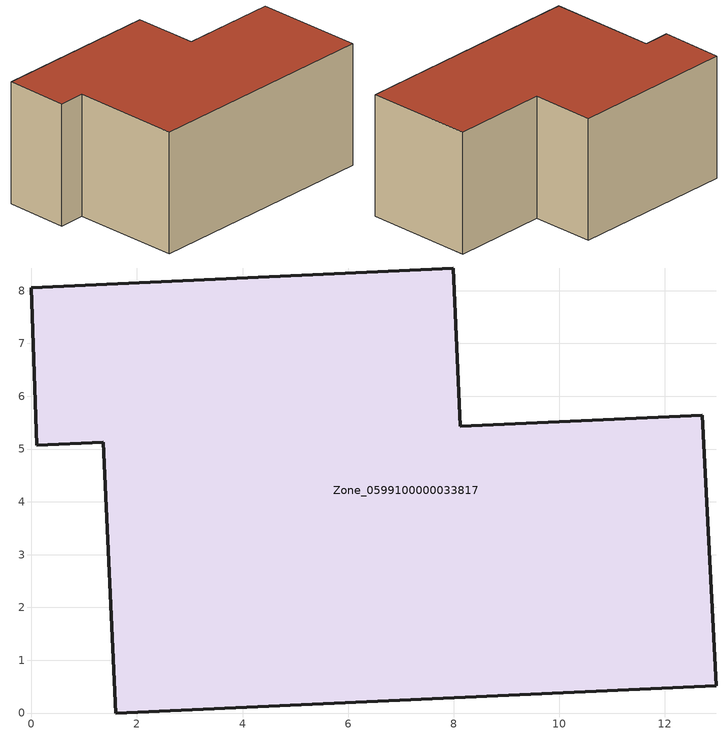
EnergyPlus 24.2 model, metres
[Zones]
Zone_0599100000033817
 floor ground (C_G): 12.97,0.52 1.6,0 1.36,5.13 0.1,5.07 0,8.06 7.99,8.43 8.12,5.43 12.71,5.64 z0
 wall outside (C_F): 8.12,5.43 7.99,8.43 0,8.06 0.1,5.07 1.36,5.13 1.6,0 12.97,0.52 12.71,5.64 8.12,5.43 z0:5.84
 roof outside (C_R): 12.97,0.52 12.71,5.64 8.12,5.43 7.99,8.43 0,8.06 0.1,5.07 1.36,5.13 1.6,0 z5.84
[BUILDING]
Pand.0599100000033817: North Axis=0; Terrain=City; Loads Convergence Tolerance Value=0.04; Temperature Convergence Tolerance Value=0.4; Solar Distribution=FullExterior; Maximum Number of Warmup Days=25; Minimum Number of Warmup Days=1
[Site:Location]
Rotterdam.The.Hague.AP_ZH_NLD Design_Conditions: Latitude=51.96; Longitude=4.45; Time Zone=1; Elevation=-4.5
[SITE:GROUNDTEMPERATURE:BUILDINGSURFACE]
18, 18, 18, 18, 18, 18, 18, 18, 18, 18, 18, 18
[MATERIAL] Thermal Absorptance=0.9; Solar Absorptance=0.7; Visible Absorptance=0.7
Name | Roughness | Thickness | Conductivity | Density | Specific Heat
G.TC.1946-1964 | MediumSmooth | 0.15 | 1 | 540 | 1210
F.TC.1946-1964 | Rough | 0.3 | 0.857143 | 1920 | 840
R.TC.1946-1964 | MediumRough | 0.2 | 0.235294 | 1500 | 1000
[CONSTRUCTION]
C_G: G.TC.1946-1964
C_F: F.TC.1946-1964
C_R: R.TC.1946-1964
[ZONE]
Zone_0599100000033817: Type=1; Multiplier=1; Ceiling Height=Autocalculate; Volume=Autocalculate; Floor Area=autocalculate; Part of Total Floor Area=Yes
[ZONEINFILTRATION:DESIGNFLOWRATE]
Infil_Zone_0599100000033817: Zone or ZoneList or Space or SpaceList=Zone_0599100000033817; Schedule=AlwaysOn; Design Flow Rate Calculation Method=Flow/Area; Flow Rate per Floor Area=0.003; Constant Term Coefficient=1; Temperature Term Coefficient=0; Velocity Term Coefficient=0; Velocity Squared Term Coefficient=0
[HVACTEMPLATE:ZONE:IDEALLOADSAIRSYSTEM]
Zone_0599100000033817: Maximum Heating Supply Air Temperature=50; Minimum Cooling Supply Air Temperature=13; Maximum Heating Supply Air Humidity Ratio=0.0156; Minimum Cooling Supply Air Humidity Ratio=0.0077; Heating Limit=NoLimit; Cooling Limit=NoLimit; Dehumidification Control Type=ConstantSensibleHeatRatio; Cooling Sensible Heat Ratio=0.7; Dehumidification Setpoint=60; Humidification Control Type=None; Humidification Setpoint=30; Outdoor Air Method=None; Outdoor Air Flow Rate per Person=0.00944; Outdoor Air Flow Rate per Zone Floor Area=0; Outdoor Air Flow Rate per Zone=0; Demand Controlled Ventilation Type=None; Outdoor Air Economizer Type=NoEconomizer; Heat Recovery Type=None; Sensible Heat Recovery Effectiveness=0.7; Latent Heat Recovery Effectiveness=0.65
[ZONECONTROL:THERMOSTAT]
ThermostatControl_Zone_0599100000033817: Zone or ZoneList=Zone_0599100000033817; Control Type Schedule=DualSetpointControlType; Control 1=Thermostat_Zone_0599100000033817; Temperature Difference Between Cutout And Setpoint=0
[THERMOSTATSETPOINT:DUALSETPOINT]
Thermostat_Zone_0599100000033817: Heating Setpoint Temperature Schedule=HeatingSetpoint_Zone_0599100000033817; Cooling Setpoint Temperature Schedule=CoolingSetpoint_Zone_0599100000033817
[SCHEDULE:COMPACT]
HeatingSetpoint_Zone_0599100000033817: Through: 12/31, For: AllDays, Until: 24:00, 21
CoolingSetpoint_Zone_0599100000033817: Through: 12/31, For: AllDays, Until: 24:00, 24
DualSetpointControlType: Through: 12/31, For: AllDays, Until: 24:00, 4
AlwaysOn: Through: 12/31, For: AllDays, Until: 24:00, 1
